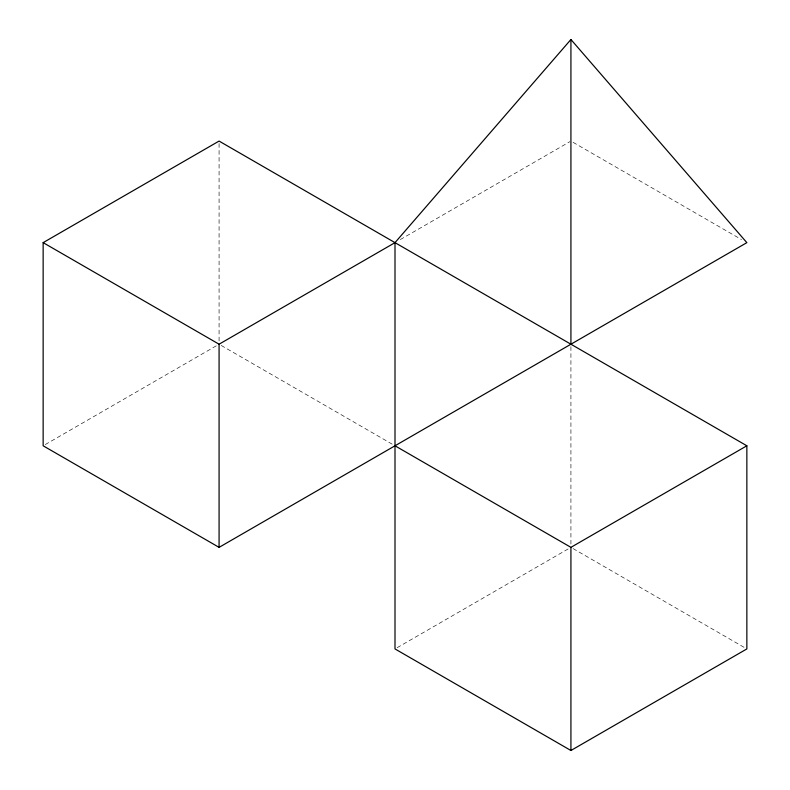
<?xml version="1.0" encoding="UTF-8"?>
<svg xmlns="http://www.w3.org/2000/svg" width="790" height="790" viewBox="0 0 790 790"><rect width="100%" height="100%" fill="white"/><g stroke="black" fill="none" stroke-linecap="round" stroke-linejoin="round"><path stroke-width="0.59" stroke-dasharray="3.95 2.96" d="M45.277 444.553L216.944 345.447M400.332 239.567L569.867 141.686M397.133 647.701L569.867 547.974M573.056 142.309L741.524 239.567M221.2 345.447L392.867 444.553M573.056 548.586L744.723 647.701M570.923 346.672L570.923 544.893M219.077 143.533L219.077 341.754"/><path stroke-width="1.19" d="M395 242.649L570.923 39.5L746.856 242.649L219.077 547.361L43.144 445.787L43.144 242.639L219.077 141.074L746.856 445.787L746.856 648.926L570.923 750.5L395 648.926L395 242.639L219.077 344.213L43.144 242.639M395 445.787L570.923 547.351L746.856 445.787M570.923 39.5L570.923 344.213M570.923 547.351L570.923 750.5M219.077 344.213L219.077 547.361"/></g></svg>
